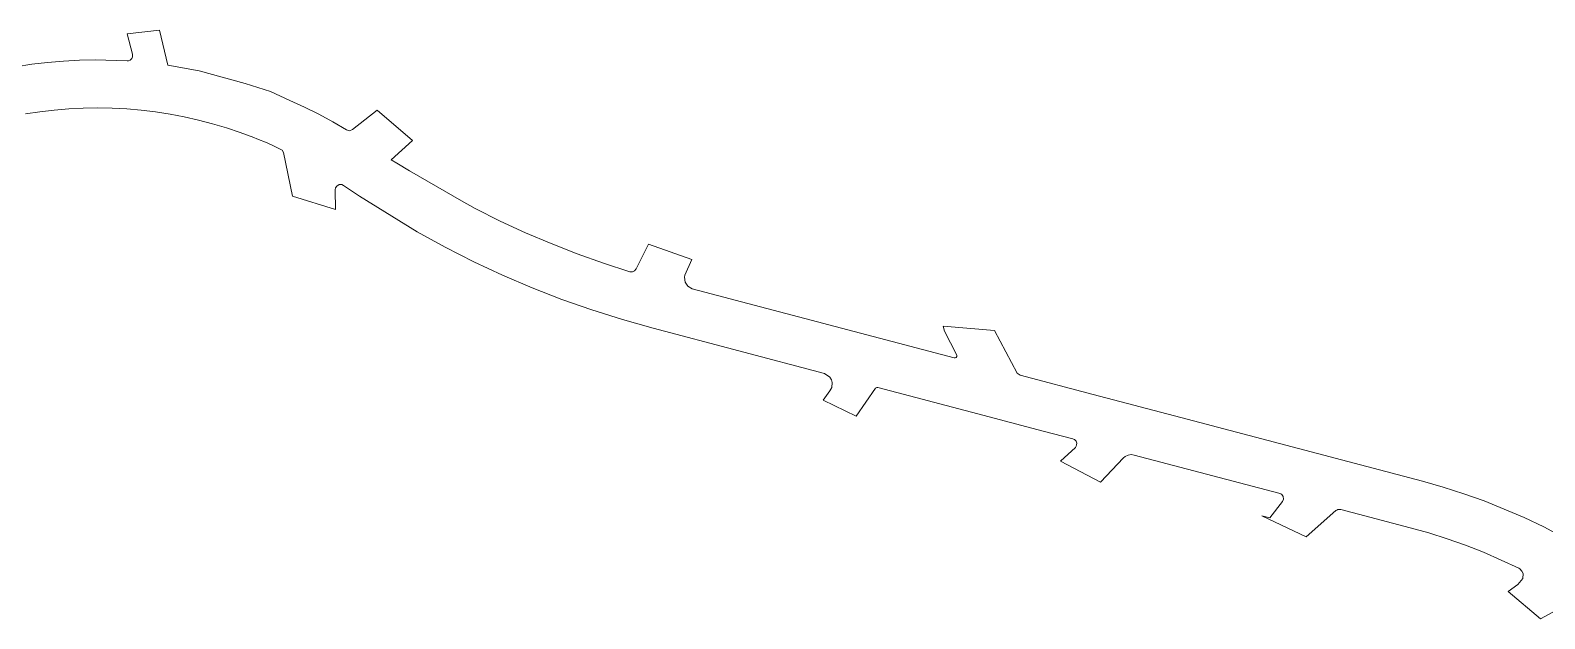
# Model space of a CAD drawing. Header units: inches. Extents: x 704148 to 723432, y 7075344 to 7101810.
# Drawn here: x 719096 to 719600, y 7084816 to 7085012 of the extents above; entities that cross this region are included whole.
import ezdxf

# ---------------------------------------------------------------- set-up
doc = ezdxf.new("R2010")
doc.units = ezdxf.units.IN
doc.header["$MEASUREMENT"] = 0
doc.layers.add('gisdb.gisadmin', color=7, linetype='Continuous', lineweight=9, true_color=0xccf5fc)

msp = doc.modelspace()

# ---------------------------------------------------------------- linework, layer by layer
at = {"layer": 'gisdb.gisadmin'}
for points in [[(719091.4811, 7085000.0953), (719096.716, 7085000.902), (719101.9748, 7085001.5346), (719107.2518, 7085001.9921), (719112.541, 7085002.2742), (719117.8366, 7085002.3805), (719128.4239, 7085002.0656), (719128.8797, 7085002.0966), (719129.4456, 7085002.3183), (719129.9915, 7085002.8435), (719130.2349, 7085003.4004), (719130.2257, 7085004.2599), (719128.432, 7085011.0364), (719139.1616, 7085012.234), (719141.9934, 7085000.6254), (719152.4279, 7084998.7073), (719167.7829, 7084994.5409), (719176.1257, 7084991.8917), (719182.6466, 7084988.8656), (719187.4662, 7084986.6477), (719192.2093, 7084984.2709), (719196.8708, 7084981.7376), (719201.4455, 7084979.0506), (719202.4672, 7084978.7982), (719203.4397, 7084979.17), (719211.6417, 7084985.6315), (719223.3977, 7084975.5466), (719216.39, 7084969.1438), (719218.218, 7084967.9534), (719222.4623, 7084965.4896), (719239.7375, 7084955.4114), (719244.2751, 7084952.8535), (719252.5944, 7084948.7139), (719261.0337, 7084944.8251), (719269.5857, 7084941.1906), (719278.2426, 7084937.8136), (719286.9966, 7084934.6971), (719295.84, 7084931.844), (719296.676, 7084931.7975), (719297.3194, 7084932.0956), (719297.9258, 7084932.7514), (719301.9551, 7084941.0283), (719316.4831, 7084935.9203), (719314.1278, 7084930.6448), (719314.0184, 7084930.0013), (719314.2625, 7084928.3342), (719315.1174, 7084927.0326), (719316.5504, 7084926.1464), (719316.594, 7084926.1041), (719403.7208, 7084903.1698), (719404.058, 7084903.1595), (719404.3861, 7084903.314), (719404.6034, 7084903.6046), (719404.6618, 7084903.9108), (719404.579, 7084904.2378), (719400.5388, 7084912.1028), (719400.108, 7084913.7052), (719417.2082, 7084912.2399), (719424.7514, 7084898.0795), (719425.7578, 7084897.3637), (719450.0953, 7084890.9514), (719479.2511, 7084883.2696), (719559.6454, 7084862.0879), (719566.5836, 7084860.1316), (719573.4505, 7084857.9377), (719580.2378, 7084855.5089), (719593.5417, 7084849.9583), (719600.0425, 7084846.843), (719606.4324, 7084843.5059)], [(719604.2341, 7084819.1578), (719598.9949, 7084816.3015), (719588.2318, 7084825.3142), (719591.4716, 7084827.7421), (719593.0504, 7084829.6421), (719593.1581, 7084831.3252), (719592.7709, 7084832.19), (719592.0353, 7084832.9269), (719591.7063, 7084833.1182), (719579.9691, 7084838.4165), (719573.9748, 7084840.7698), (719567.9055, 7084842.9224), (719561.768, 7084844.8718), (719555.569, 7084846.6159), (719532.4821, 7084852.6986), (719531.5156, 7084852.6772), (719531.1261, 7084852.5011), (719530.8799, 7084852.3199), (719520.9015, 7084843.535), (719506.2293, 7084850.5352), (719508.8045, 7084849.933), (719513.0249, 7084855.2954), (719513.3713, 7084856.0636), (719513.2992, 7084856.9622), (719512.8348, 7084857.6654), (719512.4899, 7084857.9128), (719511.8021, 7084858.1473), (719463.7246, 7084870.8144), (719462.699, 7084870.9375), (719461.6787, 7084870.7761), (719460.7412, 7084870.3425), (719460.1355, 7084869.8577), (719452.5228, 7084861.8132), (719439.1625, 7084868.7465), (719444.128, 7084873.3605), (719444.3925, 7084873.7622), (719444.5376, 7084874.2207), (719444.5525, 7084874.7014), (719444.477, 7084875.0546), (719444.3307, 7084875.3849), (719444.0788, 7084875.7224), (719443.8038, 7084875.9566), (719443.4866, 7084876.1294), (719443.2583, 7084876.2067), (719433.4371, 7084878.7944), (719411.6413, 7084884.537), (719378.3604, 7084893.3056), (719378.0313, 7084893.3176), (719377.9888, 7084893.2948), (719377.6323, 7084893.104), (719371.1659, 7084883.7234), (719360.1008, 7084889.1024), (719362.4216, 7084892.1296), (719363.0225, 7084893.2851), (719363.1633, 7084894.9022), (719362.9095, 7084895.8477), (719362.4197, 7084896.6953), (719360.6421, 7084897.9388), (719303.5588, 7084913.0138), (719293.3185, 7084915.8911), (719283.1773, 7084919.1004), (719273.146, 7084922.6383), (719263.2353, 7084926.5011), (719253.4557, 7084930.6847), (719243.8176, 7084935.1846), (719234.3311, 7084939.9961), (719225.0064, 7084945.114), (719205.8258, 7084956.9472), (719200.4751, 7084960.5859), (719199.9233, 7084960.8407), (719199.0174, 7084960.8373), (719198.2346, 7084960.3815), (719197.83, 7084959.741), (719197.727, 7084959.1147), (719197.8545, 7084952.5507), (719183.4547, 7084956.9624), (719180.4619, 7084971.492), (719180.0558, 7084972.3018), (719177.6215, 7084973.5358), (719175.0845, 7084974.7071), (719171.6697, 7084976.108), (719170.6116, 7084976.5421), (719166.0794, 7084978.2254), (719161.4931, 7084979.7551), (719156.8578, 7084981.1294), (719152.1789, 7084982.3468), (719147.4616, 7084983.4058), (719142.7113, 7084984.3054), (719137.9335, 7084985.0445), (719133.1334, 7084985.6221), (719128.3166, 7084986.0378), (719123.4885, 7084986.2909), (719118.6547, 7084986.3813), (719113.8205, 7084986.3087), (719108.9915, 7084986.0734), (719104.1732, 7084985.6755), (719099.3711, 7084985.1156), (719094.5905, 7084984.3942)]]:
    msp.add_lwpolyline(points, dxfattribs=at)

doc.saveas('drawing.dxf')
